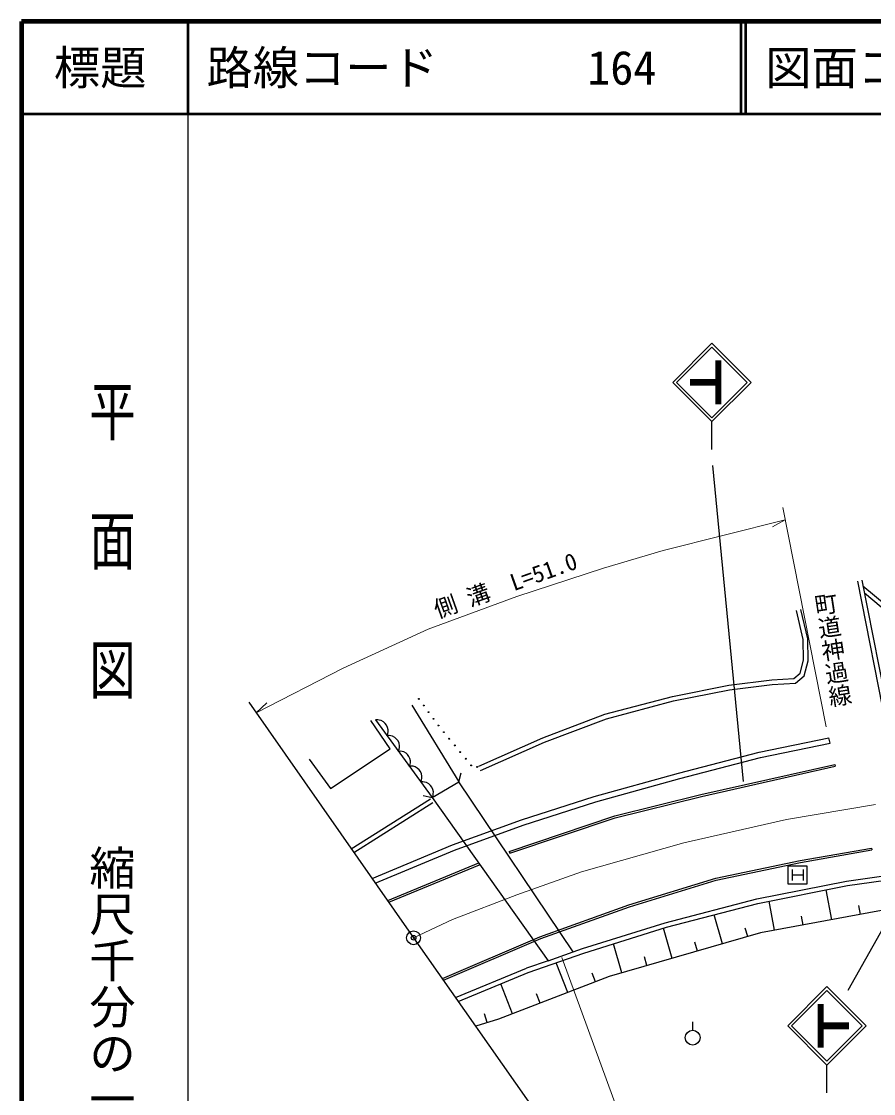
# Model space of a CAD drawing. Units: millimetres, scale not verified. Extents: x 40000 to 680000, y 20000 to 380000.
# Drawn here: x 40000 to 132091, y 264099 to 380000 of the extents above; entities that cross this region are included whole.
import ezdxf
from ezdxf.enums import TextEntityAlignment as Align

# ---------------------------------------------------------------- set-up
doc = ezdxf.new("R2010")
doc.units = ezdxf.units.MM
doc.header["$LTSCALE"] = 1000
doc.header["$PDMODE"] = 32
doc.header["$PDSIZE"] = 500
doc.linetypes.add('CHAIN', pattern=[18.5, 12, -1.5, 3.5, -1.5])
for name, color, linetype, lineweight in [('M-BGD', 7, 'Continuous', 25), ('M-BGD-EXST', 7, 'Continuous', 25), ('M-BMK', 2, 'CHAIN', 13), ('M-BMK-OTRS', 5, 'Continuous', 25), ('M-BMK-SRVR', 3, 'Continuous', 25), ('M-STR-HTXT', 7, 'Continuous', 13), ('M-STR-STR1', 1, 'Continuous', 25), ('M-STR-STRC', 7, 'Continuous', 25), ('M-TTL', 2, 'Continuous', 140), ('M-TTL-BAND', 7, 'Continuous', 25), ('M-TTL-LINE', 7, 'Continuous', 50)]:
    doc.layers.add(name, color=color, linetype=linetype, lineweight=lineweight)
for name, color, linetype in [('M-BMK-HTXT', 7, 'Continuous'), ('M-OTRS', 6, 'Continuous'), ('M-TTL-TXT', 7, 'Continuous')]:
    doc.layers.add(name, color=color, linetype=linetype)
doc.styles.add('@ＭＳ ゴシック', font='')
doc.styles.add('ＭＳ ゴシック', font='')
doc.styles.get('@ＭＳ ゴシック').set_extended_font_data('@MS Gothic')
doc.styles.get('ＭＳ ゴシック').set_extended_font_data('MS Gothic')

msp = doc.modelspace()

# ---------------------------------------------------------------- linework, layer by layer
at = {"layer": 'M-BGD'}
for p, q in [((130341, 319505), (133485, 303554)), ((130831, 319602), (133885, 304110)), ((130949, 319002), (135097, 315531)), ((131103, 318222), (134776, 315147)), ((124980, 313240), (124244, 316431)), ((124481, 313178), (123756, 316318)), ((124527, 310946), (124481, 313178)), ((125029, 310885), (124980, 313240)), ((124146, 309547), (124527, 310946)), ((124587, 309265), (125029, 310885)), ((123459, 308969), (124146, 309547)), ((116457, 308237), (121105, 308830)), ((116538, 307743), (121151, 308332)), ((121105, 308830), (123459, 308969)), ((121151, 308332), (123655, 308480)), ((123655, 308480), (124587, 309265)), ((110364, 307028), (116457, 308237)), ((110476, 306541), (116538, 307743)), ((82181, 306088), (87274, 297805)), ((103059, 305103), (110364, 307028)), ((103212, 304626), (110476, 306541)), ((96347, 302537), (103059, 305103)), ((79857, 301370), (77771, 304437)), ((78255, 304493), (84390, 296087)), ((78502, 304510), (78259, 304488)), ((78678, 304482), (78502, 304510)), ((78879, 304421), (78678, 304482)), ((79130, 304291), (78879, 304421)), ((79312, 304113), (79130, 304291)), ((79461, 303909), (79312, 304113)), ((79575, 303681), (79461, 303909)), ((79622, 303403), (79575, 303681)), ((96537, 302074), (103212, 304626)), ((79497, 302791), (79592, 303017)), ((79741, 302813), (79497, 302791)), ((79592, 303017), (79619, 303193)), ((79619, 303193), (79622, 303403)), ((79917, 302786), (79741, 302813)), ((80117, 302725), (79917, 302786)), ((80368, 302595), (80117, 302725)), ((80550, 302416), (80368, 302595)), ((89415, 299489), (96347, 302537)), ((119739, 301006), (127275, 302571)), ((127397, 301983), (127275, 302571)), ((73415, 297075), (79857, 301370)), ((80699, 302213), (80550, 302416)), ((80813, 301985), (80699, 302213)), ((80860, 301707), (80813, 301985)), ((80830, 301321), (80858, 301497)), ((80858, 301497), (80860, 301707)), ((89617, 299031), (96537, 302074)), ((119875, 300421), (127397, 301983)), ((71084, 300265), (73415, 297075)), ((80735, 301095), (80830, 301321)), ((80967, 301116), (80735, 301095)), ((81135, 301090), (80967, 301116)), ((81326, 301032), (81135, 301090)), ((81564, 300908), (81326, 301032)), ((81738, 300738), (81564, 300908)), ((81880, 300544), (81738, 300738)), ((81989, 300327), (81880, 300544)), ((82033, 300062), (81989, 300327)), ((111008, 298731), (119739, 301006)), ((111163, 298151), (119875, 300421)), ((81914, 299480), (82005, 299695)), ((82158, 299502), (81914, 299480)), ((82005, 299695), (82031, 299862)), ((82031, 299862), (82033, 300062)), ((82334, 299474), (82158, 299502)), ((82535, 299413), (82334, 299474)), ((82785, 299284), (82535, 299413)), ((82968, 299105), (82785, 299284)), ((83116, 298901), (82968, 299105)), ((83231, 298673), (83116, 298901)), ((83152, 297784), (83247, 298009)), ((83278, 298395), (83231, 298673)), ((83247, 298009), (83275, 298185)), ((83275, 298185), (83278, 298395)), ((101912, 296211), (111008, 298731)), ((102083, 295636), (111163, 298151)), ((83396, 297806), (83152, 297784)), ((83572, 297778), (83396, 297806)), ((83773, 297717), (83572, 297778)), ((84023, 297587), (83773, 297717)), ((84206, 297409), (84023, 297587)), ((84354, 297205), (84206, 297409)), ((84469, 296977), (84354, 297205)), ((84516, 296699), (84469, 296977)), ((75647, 290565), (84196, 295969)), ((84390, 296087), (84485, 296313)), ((84485, 296313), (84513, 296489)), ((84513, 296489), (84516, 296699)), ((94036, 293688), (101912, 296211)), ((94230, 293121), (102083, 295636)), ((75934, 290155), (84463, 295546)), ((86589, 290980), (94036, 293688)), ((86807, 290421), (94230, 293121)), ((77887, 287363), (86589, 290980)), ((78240, 286860), (86807, 290421)), ((129176, 287067), (139173, 288509)), ((129261, 286574), (139230, 288012)), ((119467, 285144), (129176, 287067)), ((119579, 284657), (129261, 286574)), ((109567, 282549), (119467, 285144)), ((127582, 282886), (126985, 286123)), ((109705, 282069), (119579, 284657)), ((121403, 281747), (120821, 284903)), ((130672, 283456), (130493, 284426)), ((115775, 280285), (114871, 283423)), ((132966, 283879), (119859, 281462)), ((124493, 282316), (124316, 283275)), ((100633, 279763), (109567, 282549)), ((100790, 279289), (109705, 282069)), ((110329, 278716), (109391, 281971)), ((118497, 281070), (118232, 281991)), ((119859, 281462), (103522, 276755)), ((99638, 279416), (100633, 279763)), ((104884, 277147), (103980, 280283)), ((113052, 279501), (112775, 280462)), ((96912, 278464), (94573, 277647)), ((94751, 277180), (100790, 279289)), ((99036, 275030), (97799, 278244)), ((107606, 277932), (107330, 278890)), ((86914, 274486), (94573, 277647)), ((87208, 274066), (94751, 277180)), ((102027, 276180), (101667, 277116)), ((103522, 276755), (91559, 272154)), ((93054, 272729), (91809, 275965)), ((96045, 273879), (95663, 274872)), ((90326, 271767), (90027, 272719)), ((91559, 272154), (89094, 271380)), ((112549, 270946), (112549, 271846))]:
    msp.add_line(p, q, dxfattribs=at)
for centre, radius in [((82950, 306765), 50), ((83477, 306046), 50), ((84004, 305327), 50), ((84532, 304608), 50), ((85059, 303889), 50), ((85650, 303170), 50), ((86241, 302451), 50), ((86832, 301732), 50), ((87423, 301013), 50), ((88015, 300294), 50), ((88606, 299575), 50), ((89237, 299403), 50), ((112549, 270146), 800)]:
    msp.add_circle(centre, radius, dxfattribs=at)
at = {"layer": 'M-BGD-EXST'}
for p, q in [((122878, 286728), (122878, 288728)), ((122878, 288728), (124878, 288728)), ((124878, 288728), (124878, 286728)), ((123278, 288328), (123278, 287128)), ((123278, 287728), (124478, 287728)), ((124478, 288328), (124478, 287128)), ((124878, 286728), (122878, 286728))]:
    msp.add_line(p, q, dxfattribs=at)
at = {"layer": 'M-BMK'}
for p, q in [((122692, 293726), (132293, 295350)), ((111572, 291195), (122692, 293726)), ((100528, 288051), (111572, 291195)), ((93550, 285597), (100528, 288051)), ((86571, 282913), (93550, 285597)), ((82380, 280943), (86571, 282913))]:
    msp.add_line(p, q, dxfattribs=at)
at = {"layer": 'M-BMK-OTRS'}
for p, q in [((64568, 306398), (82380, 280943)), ((82380, 280943), (100204, 255555))]:
    msp.add_line(p, q, dxfattribs=at)
at = {"layer": 'M-BMK-SRVR'}
for radius in [750, 30]:
    msp.add_circle((82380, 280943), radius, dxfattribs=at)
at = {"layer": 'M-OTRS'}
msp.add_point((82380, 280943), dxfattribs=at)
at = {"layer": 'M-STR-HTXT'}
for p, q in [((126961, 303750), (122274, 327462)), ((122536, 326134), (109343, 322805)), ((122536, 326134), (121185, 325360)), ((102901, 320888), (109343, 322805)), ((93545, 317821), (102901, 320888)), ((83959, 314293), (93545, 317821)), ((74756, 310075), (83959, 314293)), ((65358, 305268), (74756, 310075)), ((65358, 305268), (66503, 306325)), ((98419, 278825), (109740, 247719))]:
    msp.add_line(p, q, dxfattribs=at)
at = {"layer": 'M-STR-STR1'}
for p, q in [((87274, 297805), (87519, 298775)), ((84390, 296087), (87274, 297805)), ((99638, 279416), (87274, 297805)), ((83421, 296333), (84390, 296087)), ((84390, 296087), (96912, 278464)), ((96912, 278464), (99638, 279416))]:
    msp.add_line(p, q, dxfattribs=at)
at = {"layer": 'M-STR-STRC'}
for p, q in [((114629, 345222), (110386, 340980)), ((110811, 340980), (114629, 344798)), ((118872, 340980), (114629, 345222)), ((114629, 344798), (118448, 340980)), ((115029, 343330), (115029, 338630)), ((115159, 343330), (115159, 338630)), ((115289, 343330), (115289, 338630)), ((115419, 343330), (115419, 338630)), ((115549, 343330), (115549, 338630)), ((110386, 340980), (114629, 336737)), ((114629, 337161), (110811, 340980)), ((112299, 341330), (112299, 340630)), ((112429, 341330), (112429, 340630)), ((112559, 341330), (112559, 340630)), ((112689, 341330), (112689, 340630)), ((112819, 341330), (112819, 340630)), ((112949, 341330), (112949, 340630)), ((113079, 341330), (113079, 340630)), ((113209, 341330), (113209, 340630)), ((113339, 341330), (113339, 340630)), ((113469, 341330), (113469, 340630)), ((113599, 341330), (113599, 340630)), ((113729, 341330), (113729, 340630)), ((113859, 341330), (113859, 340630)), ((113989, 341330), (113989, 340630)), ((114119, 341330), (114119, 340630)), ((114249, 341330), (114249, 340630)), ((114379, 341330), (114379, 340630)), ((114509, 341330), (114509, 340630)), ((118448, 340980), (114629, 337161)), ((114629, 336737), (118872, 340980)), ((114639, 341330), (114639, 340630)), ((114769, 341330), (114769, 340630)), ((114899, 341330), (114899, 340630)), ((114629, 333737), (114629, 336737)), ((118041, 297830), (114722, 331990)), ((113433, 296418), (127910, 299677)), ((113479, 296223), (127954, 299482)), ((127910, 299677), (127954, 299482)), ((104124, 294115), (113433, 296418)), ((104180, 293922), (113479, 296223)), ((92709, 290277), (104124, 294115)), ((92773, 290088), (104180, 293922)), ((138357, 291329), (129323, 275249)), ((92709, 290277), (92773, 290088)), ((124165, 289290), (131857, 290628)), ((124203, 289094), (131889, 290431)), ((131857, 290628), (131889, 290431)), ((79615, 284970), (89437, 289027)), ((79692, 284785), (89513, 288842)), ((89437, 289027), (89513, 288842)), ((115046, 287371), (124165, 289290)), ((115096, 287177), (124203, 289094)), ((105638, 284491), (115046, 287371)), ((105702, 284301), (115096, 287177)), ((96042, 281036), (105638, 284491)), ((96115, 280850), (105702, 284301)), ((85522, 276539), (96042, 281036)), ((85601, 276355), (96115, 280850)), ((122811, 271427), (127054, 275670)), ((127054, 275246), (123235, 271427)), ((127054, 275670), (131296, 271427)), ((130872, 271427), (127054, 275246)), ((126134, 269078), (126134, 273778)), ((126264, 269078), (126264, 273778)), ((126394, 269078), (126394, 273778)), ((126524, 269078), (126524, 273778)), ((126654, 269078), (126654, 273778)), ((127054, 267185), (122811, 271427)), ((123235, 271427), (127054, 267609)), ((126784, 271078), (126784, 271778)), ((126914, 271078), (126914, 271778)), ((127044, 271078), (127044, 271778)), ((127054, 267609), (130872, 271427)), ((131296, 271427), (127054, 267185)), ((127174, 271078), (127174, 271778)), ((127304, 271078), (127304, 271778)), ((127434, 271078), (127434, 271778)), ((127564, 271078), (127564, 271778)), ((127694, 271078), (127694, 271778)), ((127824, 271078), (127824, 271778)), ((127954, 271078), (127954, 271778)), ((128084, 271078), (128084, 271778)), ((128214, 271078), (128214, 271778)), ((128344, 271078), (128344, 271778)), ((128474, 271078), (128474, 271778)), ((128604, 271078), (128604, 271778)), ((128734, 271078), (128734, 271778)), ((128864, 271078), (128864, 271778)), ((128994, 271078), (128994, 271778)), ((129124, 271078), (129124, 271778)), ((129254, 271078), (129254, 271778)), ((129384, 271078), (129384, 271778)), ((127054, 264185), (127054, 267185))]:
    msp.add_line(p, q, dxfattribs=at)
at = {"layer": 'M-TTL'}
for p, q in [((40000, 380000), (40000, 20000)), ((680000, 380000), (40000, 380000))]:
    msp.add_line(p, q, dxfattribs=at)
at = {"layer": 'M-TTL-BAND'}
msp.add_line((58000, 370000), (58000, 20000), dxfattribs=at)
at = {"layer": 'M-TTL-LINE'}
for p, q in [((58000, 380000), (58000, 370000)), ((117750, 380000), (117750, 370000)), ((118250, 380000), (118250, 370000)), ((40000, 370000), (680000, 370000))]:
    msp.add_line(p, q, dxfattribs=at)

# ---------------------------------------------------------------- texts
at = {"layer": 'M-BMK-HTXT', "style": '@ＭＳ ゴシック'}
msp.add_text('町道神過線', height=1833, rotation=278.7, dxfattribs=at).set_placement((125294, 318027), align=Align.BOTTOM_LEFT)
at = {"layer": 'M-STR-HTXT', "style": 'ＭＳ ゴシック'}
msp.add_text('側 溝\u3000L=51.0', height=1833, rotation=19.6, dxfattribs=at).set_placement((85154, 314945), align=Align.BOTTOM_LEFT)
at = {"layer": 'M-TTL-BAND', "style": '@ＭＳ ゴシック', "width": 1.4}
msp.add_text('平  面  図', height=3666, rotation=270, dxfattribs=at).set_placement((49777, 306475), align=Align.MIDDLE_RIGHT)
at = {"layer": 'M-TTL-BAND', "style": '@ＭＳ ゴシック'}
msp.add_text('縮尺千分の一', height=3666, rotation=270, dxfattribs=at).set_placement((49777, 261030), align=Align.MIDDLE_RIGHT)
at = {"layer": 'M-TTL-TXT', "style": 'ＭＳ ゴシック'}
msp.add_text('標題', height=3666, dxfattribs=at).set_placement((48500, 375000), align=Align.MIDDLE_CENTER)
for s, p in [('路線コード', (60000, 375000)), ('164', (101142, 375000)), ('164', (101142, 375000)), ('図面コード', (120380, 375000))]:
    msp.add_text(s, height=3666, dxfattribs=at).set_placement(p, align=Align.MIDDLE_LEFT)

doc.saveas('drawing.dxf')
